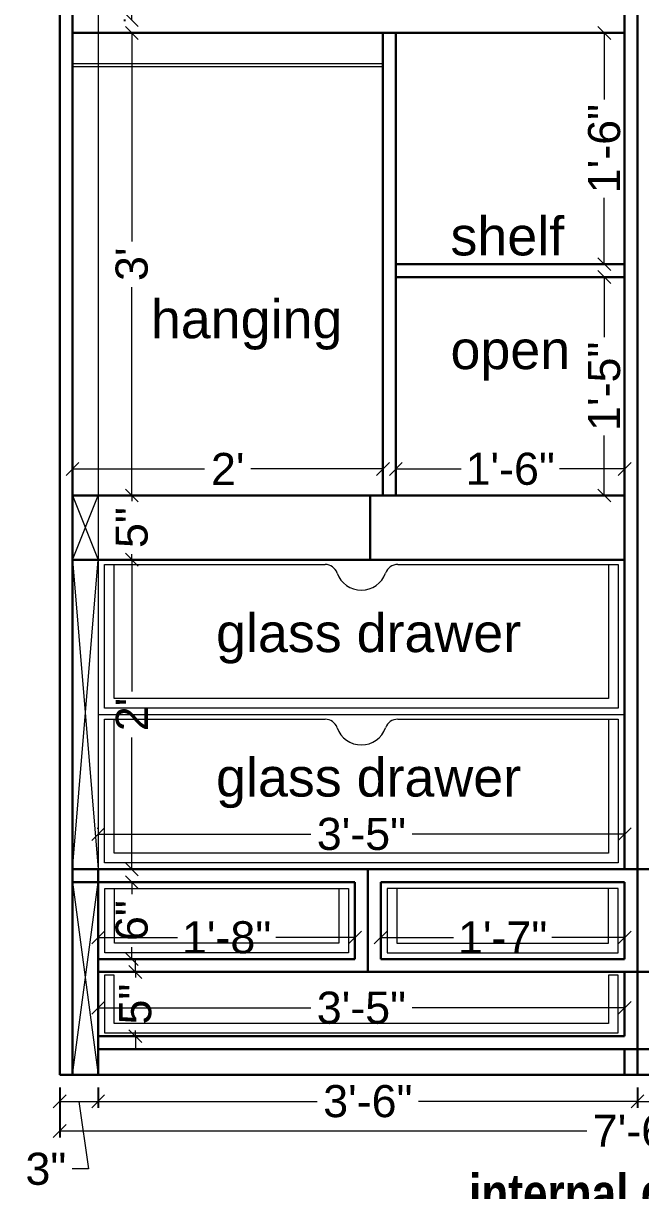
# Model space of a CAD drawing. Header units: millimetres. Extents: x 56222 to 3066687, y -650199 to -121287.
# Drawn here: x 132241.2 to 132289.3, y -184222.2 to -184131.3 of the extents above; entities that cross this region are included whole.
import ezdxf

# ---------------------------------------------------------------- set-up
doc = ezdxf.new("R2010")
doc.units = ezdxf.units.MM
doc.header["$MEASUREMENT"] = 0
doc.header["$PDMODE"] = 35
doc.layers.get('Defpoints').update_dxf_attribs({"color": 220})
for name, color, linetype, lineweight in [('dim05', 1, 'Continuous', 13), ('FURNITURE', 32, 'Continuous', 9), ('Labelling', 1, 'Continuous', 25), ('wall', 7, 'Continuous', 30)]:
    doc.layers.add(name, color=color, linetype=linetype, lineweight=lineweight)
doc.styles.add('Arial', font='arial.ttf')
doc.styles.get("Standard").update_dxf_attribs({"font": 'arial.ttf', "height": 6})
doc.styles.add('style4', font='ARIALN.TTF')
doc.dimstyles.new('ISO-25', dxfattribs={"dimtxt": 2.5, "dimasz": 1, "dimexe": 0.5, "dimexo": 1, "dimtad": 0, "dimdec": 1, "dimlunit": 4, "dimtxsty": 'Standard', "dimblk": 'OBLIQUE', "dimcen": 2.5, "dimclrd": 1, "dimclre": 1, "dimclrt": 5, "dimadec": 0, "dimazin": 0, "dimtfac": 1, "dimtdec": 1, "dimtmove": 0, "dimatfit": 3, "dimfxl": 1, "dimlwd": -1, "dimarcsym": 0})

# ---------------------------------------------------------------- blocks, each defined once
blk = doc.blocks.new('_Oblique')
at = {"layer": 'wall', "color": 0, "lineweight": -2}
blk.add_line((-0.5, -0.5), (0.5, 0.5), dxfattribs=at)
blk = doc.blocks.new('*D404')
at = {"layer": 'Defpoints', "color": 0, "lineweight": 30, "transparency": 16777216}
for p in [(132250.061, -184120.431), (132249.686, -184131.056), (132250.061, -184131.056)]:
    blk.add_point(p, dxfattribs=at)
at = {"layer": 'dim05', "color": 1, "linetype": 'Continuous', "lineweight": -2, "transparency": 16777216}
for p, q in [((132249.061, -184120.431), (132249.186, -184120.431)), ((132249.061, -184131.056), (132249.186, -184131.056))]:
    blk.add_line(p, q, dxfattribs=at)
at = {"layer": 'dim05', "color": 1, "linetype": 'Continuous', "transparency": 16777216}
for p, q in [((132249.686, -184120.431), (132249.686, -184121.917)), ((132249.686, -184131.056), (132249.686, -184129.571))]:
    blk.add_line(p, q, dxfattribs=at)
at = {"layer": 'dim05', "color": 1, "transparency": 16777216}
for p, rotation in [((132249.686, -184120.431), 90), ((132249.686, -184131.056), 270)]:
    blk.add_blockref('_Oblique', p, dxfattribs=dict(at, rotation=rotation))
at = {"layer": 'dim05', "color": 5, "lineweight": 25, "transparency": 16777216, "insert": (132249.686, -184125.744), "char_height": 2.5, "attachment_point": 5, "rotation": 90, "style": 'Arial'}
blk.add_mtext('10{\\H1x;\\S1/2;}"', dxfattribs=at)
blk = doc.blocks.new('*D405')
at = {"layer": 'Defpoints', "color": 0, "lineweight": 30, "transparency": 16777216}
for p in [(132249.686, -184132.056), (132249.606, -184168.075), (132249.686, -184168.075)]:
    blk.add_point(p, dxfattribs=at)
at = {"layer": 'dim05', "color": 1, "linetype": 'Continuous', "transparency": 16777216}
for p, q in [((132249.686, -184132.056), (132249.686, -184148.291)), ((132249.686, -184168.075), (132249.686, -184151.84))]:
    blk.add_line(p, q, dxfattribs=at)
at = {"layer": 'dim05', "color": 1, "linetype": 'Continuous', "lineweight": -2, "transparency": 16777216}
for p, q in [((132250.686, -184132.056), (132250.186, -184132.056)), ((132250.606, -184168.075), (132250.186, -184168.075))]:
    blk.add_line(p, q, dxfattribs=at)
at = {"layer": 'dim05', "color": 1, "transparency": 16777216}
for p, rotation in [((132249.686, -184132.056), 90), ((132249.686, -184168.075), 270)]:
    blk.add_blockref('_Oblique', p, dxfattribs=dict(at, rotation=rotation))
at = {"layer": 'dim05', "color": 5, "lineweight": 25, "transparency": 16777216, "insert": (132249.686, -184150.066), "char_height": 2.5, "attachment_point": 5, "rotation": 90, "style": 'Arial'}
blk.add_mtext("3'", dxfattribs=at)
blk = doc.blocks.new('*D406')
at = {"layer": 'Defpoints', "color": 0, "lineweight": 30, "transparency": 16777216}
for p in [(132254.091, -184168.075), (132249.686, -184173.075), (132254.091, -184173.075)]:
    blk.add_point(p, dxfattribs=at)
at = {"layer": 'dim05', "color": 1, "linetype": 'Continuous', "transparency": 16777216}
for p, q in [((132249.686, -184168.075), (132249.686, -184167.075)), ((132249.686, -184168.075), (132249.686, -184168.513)), ((132249.686, -184173.075), (132249.686, -184172.637)), ((132249.686, -184173.075), (132249.686, -184174.075))]:
    blk.add_line(p, q, dxfattribs=at)
at = {"layer": 'dim05', "color": 1, "linetype": 'Continuous', "lineweight": -2, "transparency": 16777216}
for p, q in [((132253.091, -184168.075), (132249.186, -184168.075)), ((132253.091, -184173.075), (132249.186, -184173.075))]:
    blk.add_line(p, q, dxfattribs=at)
at = {"layer": 'dim05', "color": 1, "transparency": 16777216}
for p, rotation in [((132249.686, -184168.075), 270), ((132249.686, -184173.075), 90)]:
    blk.add_blockref('_Oblique', p, dxfattribs=dict(at, rotation=rotation))
at = {"layer": 'dim05', "color": 5, "lineweight": 25, "transparency": 16777216, "insert": (132249.686, -184170.575), "char_height": 2.5, "attachment_point": 5, "rotation": 90, "style": 'Arial'}
blk.add_mtext('5"', dxfattribs=at)
blk = doc.blocks.new('*D407')
at = {"layer": 'Defpoints', "color": 0, "lineweight": 30, "transparency": 16777216}
for p in [(132253.321, -184173.075), (132249.686, -184197.181), (132253.321, -184197.181)]:
    blk.add_point(p, dxfattribs=at)
at = {"layer": 'dim05', "color": 1, "linetype": 'Continuous', "lineweight": -2, "transparency": 16777216}
for p, q in [((132252.321, -184173.075), (132249.186, -184173.075)), ((132252.321, -184197.181), (132249.186, -184197.181))]:
    blk.add_line(p, q, dxfattribs=at)
at = {"layer": 'dim05', "color": 1, "linetype": 'Continuous', "transparency": 16777216}
for p, q in [((132249.686, -184173.075), (132249.686, -184183.332)), ((132249.686, -184197.181), (132249.686, -184186.925))]:
    blk.add_line(p, q, dxfattribs=at)
at = {"layer": 'dim05', "color": 1, "transparency": 16777216}
for p, rotation in [((132249.686, -184173.075), 90), ((132249.686, -184197.181), 270)]:
    blk.add_blockref('_Oblique', p, dxfattribs=dict(at, rotation=rotation))
at = {"layer": 'dim05', "color": 5, "lineweight": 25, "transparency": 16777216, "insert": (132249.686, -184185.128), "char_height": 2.5, "attachment_point": 5, "rotation": 90, "style": 'Arial'}
blk.add_mtext("2'", dxfattribs=at)
blk = doc.blocks.new('*D408')
at = {"layer": 'Defpoints', "color": 0, "lineweight": 30, "transparency": 16777216}
for p in [(132269.246, -184164.55), (132245.068, -184165.71), (132269.246, -184166.01)]:
    blk.add_point(p, dxfattribs=at)
at = {"layer": 'dim05', "color": 1, "linetype": 'Continuous', "transparency": 16777216}
for p, q in [((132245.068, -184166.01), (132255.36, -184166.01)), ((132269.246, -184166.01), (132258.953, -184166.01))]:
    blk.add_line(p, q, dxfattribs=at)
at = {"layer": 'dim05', "color": 1, "linetype": 'Continuous', "lineweight": -2, "transparency": 16777216}
for p, q in [((132269.246, -184165.55), (132269.246, -184166.51)), ((132245.068, -184166.71), (132245.068, -184166.51))]:
    blk.add_line(p, q, dxfattribs=at)
at = {"layer": 'dim05', "color": 1, "transparency": 16777216, "rotation": 180}
blk.add_blockref('_Oblique', (132245.068, -184166.01), dxfattribs=at)
at = {"layer": 'dim05', "color": 1, "transparency": 16777216}
blk.add_blockref('_Oblique', (132269.246, -184166.01), dxfattribs=at)
at = {"layer": 'dim05', "color": 5, "lineweight": 25, "transparency": 16777216, "insert": (132257.157, -184166.01), "char_height": 2.5, "attachment_point": 5, "style": 'Arial'}
blk.add_mtext("2'", dxfattribs=at)
blk = doc.blocks.new('*D409')
at = {"layer": 'Defpoints', "color": 0, "lineweight": 30, "transparency": 16777216}
for p in [(132270.246, -184165.92), (132288.068, -184165.92), (132288.068, -184166.01)]:
    blk.add_point(p, dxfattribs=at)
at = {"layer": 'dim05', "color": 1, "linetype": 'Continuous', "transparency": 16777216}
for p, q in [((132270.246, -184166.01), (132275.326, -184166.01)), ((132288.068, -184166.01), (132282.987, -184166.01))]:
    blk.add_line(p, q, dxfattribs=at)
at = {"layer": 'dim05', "color": 1, "linetype": 'Continuous', "lineweight": -2, "transparency": 16777216}
for p, q in [((132270.246, -184166.92), (132270.246, -184166.51)), ((132288.068, -184166.92), (132288.068, -184166.51))]:
    blk.add_line(p, q, dxfattribs=at)
at = {"layer": 'dim05', "color": 1, "transparency": 16777216, "rotation": 180}
blk.add_blockref('_Oblique', (132270.246, -184166.01), dxfattribs=at)
at = {"layer": 'dim05', "color": 1, "transparency": 16777216}
blk.add_blockref('_Oblique', (132288.068, -184166.01), dxfattribs=at)
at = {"layer": 'dim05', "color": 5, "lineweight": 25, "transparency": 16777216, "insert": (132279.157, -184166.01), "char_height": 2.5, "attachment_point": 5, "style": 'Arial'}
blk.add_mtext('1\'-6"', dxfattribs=at)
blk = doc.blocks.new('*D412')
at = {"layer": 'Defpoints', "color": 0, "lineweight": 30, "transparency": 16777216}
for p in [(132285.884, -184151.066), (132286.485, -184151.066), (132285.884, -184168.075)]:
    blk.add_point(p, dxfattribs=at)
at = {"layer": 'dim05', "color": 1, "linetype": 'Continuous', "transparency": 16777216}
for p, q in [((132286.485, -184151.066), (132286.485, -184155.74)), ((132286.485, -184168.075), (132286.485, -184163.4))]:
    blk.add_line(p, q, dxfattribs=at)
at = {"layer": 'dim05', "color": 1, "linetype": 'Continuous', "lineweight": -2, "transparency": 16777216}
for p, q in [((132286.884, -184151.066), (132286.985, -184151.066)), ((132286.884, -184168.075), (132286.985, -184168.075))]:
    blk.add_line(p, q, dxfattribs=at)
at = {"layer": 'dim05', "color": 1, "transparency": 16777216}
for p, rotation in [((132286.485, -184151.066), 90), ((132286.485, -184168.075), 270)]:
    blk.add_blockref('_Oblique', p, dxfattribs=dict(at, rotation=rotation))
at = {"layer": 'dim05', "color": 5, "lineweight": 25, "transparency": 16777216, "insert": (132286.485, -184159.57), "char_height": 2.5, "attachment_point": 5, "rotation": 90, "style": 'Arial'}
blk.add_mtext('1\'-5"', dxfattribs=at)
blk = doc.blocks.new('*D413')
at = {"layer": 'Defpoints', "color": 0, "lineweight": 30, "transparency": 16777216}
for p in [(132285.066, -184132.056), (132286.485, -184132.056), (132285.066, -184150.066)]:
    blk.add_point(p, dxfattribs=at)
at = {"layer": 'dim05', "color": 1, "linetype": 'Continuous', "lineweight": -2, "transparency": 16777216}
for p, q in [((132286.066, -184132.056), (132286.985, -184132.056)), ((132286.066, -184150.066), (132286.985, -184150.066))]:
    blk.add_line(p, q, dxfattribs=at)
at = {"layer": 'dim05', "color": 1, "linetype": 'Continuous', "transparency": 16777216}
for p, q in [((132286.485, -184132.056), (132286.485, -184137.231)), ((132286.485, -184150.066), (132286.485, -184144.891))]:
    blk.add_line(p, q, dxfattribs=at)
at = {"layer": 'dim05', "color": 1, "transparency": 16777216}
for p, rotation in [((132286.485, -184132.056), 90), ((132286.485, -184150.066), 270)]:
    blk.add_blockref('_Oblique', p, dxfattribs=dict(at, rotation=rotation))
at = {"layer": 'dim05', "color": 5, "lineweight": 25, "transparency": 16777216, "insert": (132286.485, -184141.061), "char_height": 2.5, "attachment_point": 5, "rotation": 90, "style": 'Arial'}
blk.add_mtext('1\'-6"', dxfattribs=at)
blk = doc.blocks.new('*D416')
at = {"layer": 'Defpoints', "color": 0, "lineweight": 30, "transparency": 16777216}
for p in [(132247.068, -184195.032), (132288.068, -184194.446), (132288.068, -184194.894)]:
    blk.add_point(p, dxfattribs=at)
at = {"layer": 'dim05', "color": 1, "linetype": 'Continuous', "lineweight": -2, "transparency": 16777216}
for p, q in [((132247.068, -184194.032), (132247.068, -184193.946)), ((132288.068, -184193.894), (132288.068, -184193.946))]:
    blk.add_line(p, q, dxfattribs=at)
at = {"layer": 'dim05', "color": 1, "linetype": 'Continuous', "transparency": 16777216}
for p, q in [((132247.068, -184194.446), (132263.621, -184194.446)), ((132288.068, -184194.446), (132271.515, -184194.446))]:
    blk.add_line(p, q, dxfattribs=at)
at = {"layer": 'dim05', "color": 1, "transparency": 16777216, "rotation": 180}
blk.add_blockref('_Oblique', (132247.068, -184194.446), dxfattribs=at)
at = {"layer": 'dim05', "color": 1, "transparency": 16777216}
blk.add_blockref('_Oblique', (132288.068, -184194.446), dxfattribs=at)
at = {"layer": 'dim05', "color": 5, "lineweight": 25, "transparency": 16777216, "insert": (132267.568, -184194.446), "char_height": 2.5, "attachment_point": 5, "style": 'Arial'}
blk.add_mtext('3\'-5"', dxfattribs=at)
blk = doc.blocks.new('*D421')
at = {"layer": 'Defpoints', "color": 0, "lineweight": 30, "transparency": 16777216}
for p in [(132288.068, -184207.978), (132247.068, -184210.181), (132288.068, -184210.181)]:
    blk.add_point(p, dxfattribs=at)
at = {"layer": 'dim05', "color": 1, "linetype": 'Continuous', "lineweight": -2, "transparency": 16777216}
for p, q in [((132247.068, -184209.181), (132247.068, -184207.478)), ((132288.068, -184209.181), (132288.068, -184207.478))]:
    blk.add_line(p, q, dxfattribs=at)
at = {"layer": 'dim05', "color": 1, "linetype": 'Continuous', "transparency": 16777216}
for p, q in [((132247.068, -184207.978), (132263.621, -184207.978)), ((132288.068, -184207.978), (132271.515, -184207.978))]:
    blk.add_line(p, q, dxfattribs=at)
at = {"layer": 'dim05', "color": 1, "transparency": 16777216, "rotation": 180}
blk.add_blockref('_Oblique', (132247.068, -184207.978), dxfattribs=at)
at = {"layer": 'dim05', "color": 1, "transparency": 16777216}
blk.add_blockref('_Oblique', (132288.068, -184207.978), dxfattribs=at)
at = {"layer": 'dim05', "color": 5, "lineweight": 25, "transparency": 16777216, "insert": (132267.568, -184207.978), "char_height": 2.5, "attachment_point": 5, "style": 'Arial'}
blk.add_mtext('3\'-5"', dxfattribs=at)
blk = doc.blocks.new('*D422')
at = {"layer": 'Defpoints', "color": 0, "lineweight": 30, "transparency": 16777216}
for p in [(132249.252, -184198.181), (132249.252, -184204.181), (132249.686, -184204.181)]:
    blk.add_point(p, dxfattribs=at)
at = {"layer": 'dim05', "color": 1, "linetype": 'Continuous', "transparency": 16777216}
for p, q in [((132249.686, -184198.181), (132249.686, -184199.113)), ((132249.686, -184204.181), (132249.686, -184203.25))]:
    blk.add_line(p, q, dxfattribs=at)
at = {"layer": 'dim05', "color": 1, "linetype": 'Continuous', "lineweight": -2, "transparency": 16777216}
for p, q in [((132250.252, -184198.181), (132250.186, -184198.181)), ((132250.252, -184204.181), (132250.186, -184204.181))]:
    blk.add_line(p, q, dxfattribs=at)
at = {"layer": 'dim05', "color": 1, "transparency": 16777216}
for p, rotation in [((132249.686, -184198.181), 90), ((132249.686, -184204.181), 270)]:
    blk.add_blockref('_Oblique', p, dxfattribs=dict(at, rotation=rotation))
at = {"layer": 'dim05', "color": 5, "lineweight": 25, "transparency": 16777216, "insert": (132249.686, -184201.181), "char_height": 2.5, "attachment_point": 5, "rotation": 90, "style": 'Arial'}
blk.add_mtext('6"', dxfattribs=at)
blk = doc.blocks.new('*D423')
at = {"layer": 'Defpoints', "color": 0, "lineweight": 30, "transparency": 16777216}
for p in [(132247.068, -184202.304), (132267.068, -184202.304), (132267.068, -184202.497)]:
    blk.add_point(p, dxfattribs=at)
at = {"layer": 'dim05', "color": 1, "linetype": 'Continuous', "transparency": 16777216}
for p, q in [((132247.068, -184202.497), (132253.237, -184202.497)), ((132267.068, -184202.497), (132260.898, -184202.497))]:
    blk.add_line(p, q, dxfattribs=at)
at = {"layer": 'dim05', "color": 1, "linetype": 'Continuous', "lineweight": -2, "transparency": 16777216}
for p, q in [((132247.068, -184203.304), (132247.068, -184202.997)), ((132267.068, -184203.304), (132267.068, -184202.997))]:
    blk.add_line(p, q, dxfattribs=at)
at = {"layer": 'dim05', "color": 1, "transparency": 16777216, "rotation": 180}
blk.add_blockref('_Oblique', (132247.068, -184202.497), dxfattribs=at)
at = {"layer": 'dim05', "color": 1, "transparency": 16777216}
blk.add_blockref('_Oblique', (132267.068, -184202.497), dxfattribs=at)
at = {"layer": 'dim05', "color": 5, "lineweight": 25, "transparency": 16777216, "insert": (132257.068, -184202.497), "char_height": 2.5, "attachment_point": 5, "style": 'Arial'}
blk.add_mtext('1\'-8"', dxfattribs=at)
blk = doc.blocks.new('*D424')
at = {"layer": 'Defpoints', "color": 0, "lineweight": 30, "transparency": 16777216}
for p in [(132269.068, -184202.01), (132288.068, -184202.01), (132288.068, -184202.497)]:
    blk.add_point(p, dxfattribs=at)
at = {"layer": 'dim05', "color": 1, "linetype": 'Continuous', "transparency": 16777216}
for p, q in [((132269.068, -184202.497), (132274.737, -184202.497)), ((132288.068, -184202.497), (132282.398, -184202.497))]:
    blk.add_line(p, q, dxfattribs=at)
at = {"layer": 'dim05', "color": 1, "linetype": 'Continuous', "lineweight": -2, "transparency": 16777216}
for p, q in [((132269.068, -184203.01), (132269.068, -184202.997)), ((132288.068, -184203.01), (132288.068, -184202.997))]:
    blk.add_line(p, q, dxfattribs=at)
at = {"layer": 'dim05', "color": 1, "transparency": 16777216, "rotation": 180}
blk.add_blockref('_Oblique', (132269.068, -184202.497), dxfattribs=at)
at = {"layer": 'dim05', "color": 1, "transparency": 16777216}
blk.add_blockref('_Oblique', (132288.068, -184202.497), dxfattribs=at)
at = {"layer": 'dim05', "color": 5, "lineweight": 25, "transparency": 16777216, "insert": (132278.568, -184202.497), "char_height": 2.5, "attachment_point": 5, "style": 'Arial'}
blk.add_mtext('1\'-7"', dxfattribs=at)
blk = doc.blocks.new('*D425')
at = {"layer": 'Defpoints', "color": 0, "lineweight": 30, "transparency": 16777216}
for p in [(132249.78, -184205.181), (132249.78, -184210.181), (132249.963, -184210.181)]:
    blk.add_point(p, dxfattribs=at)
at = {"layer": 'dim05', "color": 1, "linetype": 'Continuous', "transparency": 16777216}
for p, q in [((132249.963, -184205.181), (132249.963, -184204.181)), ((132249.963, -184205.181), (132249.963, -184205.62)), ((132249.963, -184210.181), (132249.963, -184209.743)), ((132249.963, -184210.181), (132249.963, -184211.181))]:
    blk.add_line(p, q, dxfattribs=at)
at = {"layer": 'dim05', "color": 1, "linetype": 'Continuous', "lineweight": -2, "transparency": 16777216}
for p, q in [((132250.78, -184205.181), (132250.463, -184205.181)), ((132250.78, -184210.181), (132250.463, -184210.181))]:
    blk.add_line(p, q, dxfattribs=at)
at = {"layer": 'dim05', "color": 1, "transparency": 16777216}
for p, rotation in [((132249.963, -184205.181), 270), ((132249.963, -184210.181), 90)]:
    blk.add_blockref('_Oblique', p, dxfattribs=dict(at, rotation=rotation))
at = {"layer": 'dim05', "color": 5, "lineweight": 25, "transparency": 16777216, "insert": (132249.963, -184207.681), "char_height": 2.5, "attachment_point": 5, "rotation": 90, "style": 'Arial'}
blk.add_mtext('5"', dxfattribs=at)
blk = doc.blocks.new('*D481')
at = {"layer": 'Defpoints', "color": 0, "lineweight": 30, "transparency": 16777216}
for p in [(132244.068, -184213.181), (132247.068, -184213.181), (132247.068, -184215.254)]:
    blk.add_point(p, dxfattribs=at)
at = {"layer": 'dim05', "color": 1, "linetype": 'Continuous', "lineweight": -2, "transparency": 16777216}
for p, q in [((132244.068, -184214.181), (132244.068, -184215.754)), ((132247.068, -184214.181), (132247.068, -184215.754))]:
    blk.add_line(p, q, dxfattribs=at)
at = {"layer": 'dim05', "color": 1, "linetype": 'Continuous', "transparency": 16777216}
for p, q in [((132244.068, -184215.254), (132247.068, -184215.254)), ((132245.568, -184215.254), (132246.303, -184220.523)), ((132246.303, -184220.523), (132245.053, -184220.523))]:
    blk.add_line(p, q, dxfattribs=at)
at = {"layer": 'dim05', "color": 1, "transparency": 16777216, "rotation": 180}
blk.add_blockref('_Oblique', (132244.068, -184215.254), dxfattribs=at)
at = {"layer": 'dim05', "color": 1, "transparency": 16777216}
blk.add_blockref('_Oblique', (132247.068, -184215.254), dxfattribs=at)
at = {"layer": 'dim05', "color": 5, "lineweight": 25, "transparency": 16777216, "insert": (132242.992, -184220.523), "char_height": 2.5, "attachment_point": 5, "style": 'Arial'}
blk.add_mtext('3"', dxfattribs=at)
blk = doc.blocks.new('*D482')
at = {"layer": 'Defpoints', "color": 0, "lineweight": 30, "transparency": 16777216}
for p in [(132247.068, -184213.181), (132289.068, -184213.181), (132289.068, -184215.254)]:
    blk.add_point(p, dxfattribs=at)
at = {"layer": 'dim05', "color": 1, "linetype": 'Continuous', "lineweight": -2, "transparency": 16777216}
for p, q in [((132247.068, -184214.181), (132247.068, -184215.754)), ((132289.068, -184214.181), (132289.068, -184215.754))]:
    blk.add_line(p, q, dxfattribs=at)
at = {"layer": 'dim05', "color": 1, "linetype": 'Continuous', "transparency": 16777216}
for p, q in [((132247.068, -184215.254), (132264.121, -184215.254)), ((132289.068, -184215.254), (132272.015, -184215.254))]:
    blk.add_line(p, q, dxfattribs=at)
at = {"layer": 'dim05', "color": 1, "transparency": 16777216, "rotation": 180}
blk.add_blockref('_Oblique', (132247.068, -184215.254), dxfattribs=at)
at = {"layer": 'dim05', "color": 1, "transparency": 16777216}
blk.add_blockref('_Oblique', (132289.068, -184215.254), dxfattribs=at)
at = {"layer": 'dim05', "color": 5, "lineweight": 25, "transparency": 16777216, "insert": (132268.068, -184215.254), "char_height": 2.5, "attachment_point": 5, "style": 'Arial'}
blk.add_mtext('3\'-6"', dxfattribs=at)
blk = doc.blocks.new('*D483')
at = {"layer": 'Defpoints', "color": 0, "lineweight": 30, "transparency": 16777216}
for p in [(132289.068, -184213.181), (132331.068, -184213.181), (132331.068, -184215.254)]:
    blk.add_point(p, dxfattribs=at)
at = {"layer": 'dim05', "color": 1, "linetype": 'Continuous', "lineweight": -2, "transparency": 16777216}
for p, q in [((132289.068, -184214.181), (132289.068, -184215.754)), ((132331.068, -184214.181), (132331.068, -184215.754))]:
    blk.add_line(p, q, dxfattribs=at)
at = {"layer": 'dim05', "color": 1, "linetype": 'Continuous', "transparency": 16777216}
for p, q in [((132289.068, -184215.254), (132306.121, -184215.254)), ((132331.068, -184215.254), (132314.015, -184215.254))]:
    blk.add_line(p, q, dxfattribs=at)
at = {"layer": 'dim05', "color": 1, "transparency": 16777216, "rotation": 180}
blk.add_blockref('_Oblique', (132289.068, -184215.254), dxfattribs=at)
at = {"layer": 'dim05', "color": 1, "transparency": 16777216}
blk.add_blockref('_Oblique', (132331.068, -184215.254), dxfattribs=at)
at = {"layer": 'dim05', "color": 5, "lineweight": 25, "transparency": 16777216, "insert": (132310.068, -184215.254), "char_height": 2.5, "attachment_point": 5, "style": 'Arial'}
blk.add_mtext('3\'-6"', dxfattribs=at)
blk = doc.blocks.new('*D485')
at = {"layer": 'Defpoints', "color": 0, "lineweight": 30, "transparency": 16777216}
for p in [(132244.068, -184213.181), (132334.068, -184213.181), (132244.068, -184217.561)]:
    blk.add_point(p, dxfattribs=at)
at = {"layer": 'dim05', "color": 1, "linetype": 'Continuous', "lineweight": -2, "transparency": 16777216}
for p, q in [((132244.068, -184214.181), (132244.068, -184218.061)), ((132334.068, -184214.181), (132334.068, -184218.061))]:
    blk.add_line(p, q, dxfattribs=at)
at = {"layer": 'dim05', "color": 1, "linetype": 'Continuous', "transparency": 16777216}
for p, q in [((132244.068, -184217.561), (132285.13, -184217.561)), ((132334.068, -184217.561), (132293.005, -184217.561))]:
    blk.add_line(p, q, dxfattribs=at)
at = {"layer": 'dim05', "color": 1, "transparency": 16777216, "rotation": 180}
blk.add_blockref('_Oblique', (132244.068, -184217.561), dxfattribs=at)
at = {"layer": 'dim05', "color": 1, "transparency": 16777216}
blk.add_blockref('_Oblique', (132334.068, -184217.561), dxfattribs=at)
at = {"layer": 'dim05', "color": 5, "lineweight": 25, "transparency": 16777216, "insert": (132289.068, -184217.561), "char_height": 2.5, "attachment_point": 5, "style": 'Arial'}
blk.add_mtext('7\'-6"', dxfattribs=at)

msp = doc.modelspace()

# ---------------------------------------------------------------- linework, layer by layer
at = {"layer": 'FURNITURE', "lineweight": 30}
for p, q in [((132244.068, -184095.181, 0.015), (132244.068, -184213.181, 0.015)), ((132289.068, -184205.181, 0.015), (132289.068, -184095.181, 0.015)), ((132245.068, -184096.181, 0.015), (132245.068, -184213.181, 0.015)), ((132288.068, -184197.181, 0.015), (132288.068, -184096.181, 0.015)), ((132245.068, -184132.056, 0.015), (132288.068, -184132.056, 0.015)), ((132269.246, -184168.075, 0.015), (132269.246, -184132.056, 0.015)), ((132270.246, -184168.075, 0.015), (132270.246, -184132.056, 0.015)), ((132270.246, -184150.066, 0.015), (132288.068, -184150.066, 0.015)), ((132270.246, -184151.066, 0.015), (132288.068, -184151.066, 0.015)), ((132245.068, -184168.075, 0.015), (132288.068, -184168.075, 0.015)), ((132268.246, -184173.075, 0.015), (132268.246, -184168.075, 0.015)), ((132245.068, -184173.075, 0.015), (132288.068, -184173.075, 0.015)), ((132245.068, -184197.181, 0.015), (132289.068, -184197.181, 0.015)), ((132247.068, -184197.181, 0.015), (132247.068, -184213.181, 0.015)), ((132268.068, -184197.181, 0.015), (132268.068, -184205.181, 0.015)), ((132289.068, -184197.181, 0.015), (132333.068, -184197.181, 0.015)), ((132245.068, -184198.181, 0.015), (132267.068, -184198.181, 0.015)), ((132267.068, -184198.181, 0.015), (132267.068, -184204.181, 0.015)), ((132269.068, -184198.181, 0.015), (132269.068, -184204.181, 0.015)), ((132269.068, -184198.181, 0.015), (132288.068, -184198.181, 0.015)), ((132288.068, -184204.181, 0.015), (132288.068, -184198.181, 0.015)), ((132247.068, -184204.181, 0.015), (132267.068, -184204.181, 0.015)), ((132269.068, -184204.181, 0.015), (132288.068, -184204.181, 0.015)), ((132247.068, -184205.181, 0.015), (132331.068, -184205.181, 0.015)), ((132288.068, -184210.181, 0.015), (132288.068, -184205.181, 0.015)), ((132289.068, -184205.181, 0.015), (132289.068, -184213.181, 0.015)), ((132247.068, -184210.181, 0.015), (132288.068, -184210.181, 0.015)), ((132247.068, -184211.181, 0.015), (132331.068, -184211.181, 0.015)), ((132288.068, -184213.181, 0.015), (132288.068, -184211.181, 0.015)), ((132244.068, -184213.181, 0.015), (132334.068, -184213.181, 0.015))]:
    msp.add_line(p, q, dxfattribs=at)
at = {"layer": 'FURNITURE', "lineweight": 9}
for p, q in [((132247.068, -184096.181, 0.015), (132247.068, -184197.181, 0.015)), ((132245.068, -184168.075, 0.015), (132247.068, -184173.075, 0.015)), ((132245.068, -184173.075, 0.015), (132247.068, -184168.075, 0.015)), ((132245.068, -184173.075, 0.015), (132247.068, -184197.181, 0.015)), ((132245.068, -184197.181, 0.015), (132247.068, -184173.075, 0.015)), ((132247.568, -184184.628, 0.015), (132247.568, -184173.445, 0.015)), ((132247.568, -184173.445, 0.015), (132264.739, -184173.445, 0.015)), ((132270.396, -184173.445, 0.015), (132287.568, -184173.445, 0.015)), ((132287.568, -184173.445, 0.015), (132287.568, -184184.628, 0.015)), ((132247.068, -184185.128, 0.015), (132288.068, -184185.128, 0.015)), ((132287.568, -184184.628, 0.015), (132247.568, -184184.628, 0.015)), ((132247.568, -184196.681, 0.015), (132247.568, -184185.498, 0.015)), ((132247.568, -184185.498, 0.015), (132264.739, -184185.498, 0.015)), ((132270.396, -184185.498, 0.015), (132287.568, -184185.498, 0.015)), ((132287.568, -184185.498, 0.015), (132287.568, -184196.681, 0.015)), ((132287.568, -184196.681, 0.015), (132247.568, -184196.681, 0.015)), ((132245.068, -184198.181, 0.015), (132247.068, -184213.181, 0.015)), ((132245.068, -184213.181, 0.015), (132247.068, -184198.181, 0.015))]:
    msp.add_line(p, q, dxfattribs=at)
at = {"layer": 'FURNITURE', "lineweight": 9, "elevation": 0.015}
msp.add_lwpolyline([(132245.068, -184134.444), (132269.246, -184134.444), (132269.246, -184134.705), (132245.068, -184134.705)], close=True, dxfattribs=at)
for points in [[(132286.818, -184173.445), (132286.818, -184183.878), (132248.318, -184183.878), (132248.318, -184173.445)], [(132286.818, -184185.498), (132286.818, -184195.931), (132248.318, -184195.931), (132248.318, -184185.498)]]:
    msp.add_lwpolyline(points, dxfattribs=at)
at = {"layer": 'FURNITURE', "lineweight": 5, "elevation": 0.015}
for points in [[(132247.594, -184198.681), (132266.568, -184198.681), (132266.568, -184203.681), (132247.594, -184203.681)], [(132287.568, -184198.681), (132269.568, -184198.681), (132269.568, -184203.681), (132287.568, -184203.681)], [(132247.568, -184205.431), (132247.568, -184209.931), (132287.568, -184209.931), (132287.568, -184205.431), (132286.818, -184205.431), (132286.818, -184209.181), (132248.318, -184209.181), (132248.318, -184205.431)]]:
    msp.add_lwpolyline(points, close=True, dxfattribs=at)
for points in [[(132265.818, -184198.681), (132265.818, -184202.931), (132248.344, -184202.931), (132248.344, -184198.681)], [(132270.318, -184198.681), (132270.318, -184202.931), (132286.818, -184202.931), (132286.818, -184198.681)]]:
    msp.add_lwpolyline(points, dxfattribs=at)
at = {"layer": 'FURNITURE', "lineweight": 9}
for centre, radius, start, end in [((132264.739, -184174.445, 0.015), 1, 19.47122, 90), ((132267.568, -184173.445, 0.015), 2, 199.47122, 340.52878), ((132270.396, -184174.445, 0.015), 1, 90, 160.52878), ((132264.739, -184186.498, 0.015), 1, 19.47122, 90), ((132270.396, -184186.498, 0.015), 1, 90, 160.52878), ((132267.568, -184185.498, 0.015), 2, 199.47122, 340.52878)]:
    msp.add_arc(centre, radius, start, end, dxfattribs=at)

# ---------------------------------------------------------------- texts
at = {"layer": 'Labelling', "ltscale": 10, "char_height": 3, "width": 47.9166, "attachment_point": 7}
for s, insert in [('\\A1;{\\fArial Greek|b0|i0|c0|p34;shelf}', (132274.507, -184149.42)), ('\\A1;{\\fArial Greek|b0|i0|c0|p34;hanging}', (132251.171, -184156.736)), ('\\A1;{\\fArial Greek|b0|i0|c0|p34;open}', (132274.507, -184159.14)), ('\\A1;{\\fArial Greek|b0|i0|c0|p34;glass drawer}', (132256.25, -184181.174)), ('\\A1;{\\fArial Greek|b0|i0|c0|p34;glass drawer}', (132256.25, -184192.424))]:
    msp.add_mtext(s, dxfattribs=dict(at, insert=insert))
at = {"layer": 'Labelling', "color": 251, "true_color": 0x636466, "insert": (132288.079, -184222.428, 0.015), "char_height": 3, "attachment_point": 5, "style": 'style4'}
msp.add_mtext_dynamic_manual_height_columns('{\\fArial Narrow|b1|i0|c0|p34;\\Linternal details}', width=79.10806, gutter_width=1, heights=[0], dxfattribs=at)

# ---------------------------------------------------------------- dimensions: what is measured, and where the dimension line sits
at = {"layer": 'dim05', "color": 27, "lineweight": 25, "true_color": 0x7d5120}
for base, p1, p2, picture, middle in [((132249.686, -184131.056, 0.015), (132250.061, -184120.431, 0.015), (132250.061, -184131.056, 0.015), '*D404', (132249.686, -184125.744, 0.015)), ((132249.686, -184168.075, 0.015), (132249.686, -184132.056, 0.015), (132249.606, -184168.075, 0.015), '*D405', (132249.686, -184150.066, 0.015)), ((132286.485, -184132.056, 0.015), (132285.066, -184150.066, 0.015), (132285.066, -184132.056, 0.015), '*D413', (132286.485, -184141.061, 0.015)), ((132286.485, -184151.066, 0.015), (132285.884, -184168.075, 0.015), (132285.884, -184151.066, 0.015), '*D412', (132286.485, -184159.57, 0.015)), ((132249.686, -184173.075, 0.015), (132254.091, -184168.075, 0.015), (132254.091, -184173.075, 0.015), '*D406', (132249.686, -184170.575, 0.015)), ((132249.686, -184197.181, 0.015), (132253.321, -184173.075, 0.015), (132253.321, -184197.181, 0.015), '*D407', (132249.686, -184185.128, 0.015)), ((132249.686, -184204.181, 0.015), (132249.252, -184198.181, 0.015), (132249.252, -184204.181, 0.015), '*D422', (132249.686, -184201.181, 0.015)), ((132249.963, -184210.181, 0.015), (132249.78, -184205.181, 0.015), (132249.78, -184210.181, 0.015), '*D425', (132249.963, -184207.681, 0.015))]:
    dim = msp.add_linear_dim(base=base, p1=p1, p2=p2, angle=90, dimstyle='ISO-25', override={"dimtxsty": 'Arial'}, dxfattribs=at)
    dim.commit()
    dim.dimension.update_dxf_attribs({"geometry": picture, "text_midpoint": middle})
for base, p1, p2, override, picture, middle in [((132269.246, -184166.01, 0.015), (132245.068, -184165.71, 0.015), (132269.246, -184164.55, 0.015), {"dimtxsty": 'Arial'}, '*D408', (132257.157, -184166.01, 0.015)), ((132288.068, -184166.01, 0.015), (132270.246, -184165.92, 0.015), (132288.068, -184165.92, 0.015), {"dimtxsty": 'Arial'}, '*D409', (132279.157, -184166.01, 0.015)), ((132288.068, -184194.446, 0.015), (132247.068, -184195.032, 0.015), (132288.068, -184194.894, 0.015), {"dimtxsty": 'Arial'}, '*D416', (132267.568, -184194.446, 0.015)), ((132267.068, -184202.497, 0.015), (132247.068, -184202.304, 0.015), (132267.068, -184202.304, 0.015), {"dimtxsty": 'Arial'}, '*D423', (132257.068, -184202.497, 0.015)), ((132288.068, -184202.497, 0.015), (132269.068, -184202.01, 0.015), (132288.068, -184202.01, 0.015), {"dimtxsty": 'Arial'}, '*D424', (132278.568, -184202.497, 0.015)), ((132288.068, -184207.978, 0.015), (132247.068, -184210.181, 0.015), (132288.068, -184210.181, 0.015), {"dimtxsty": 'Arial'}, '*D421', (132267.568, -184207.978, 0.015)), ((132244.068, -184217.561, 0.015), (132334.068, -184213.181, 0.015), (132244.068, -184213.181, 0.015), {"dimtxsty": 'Arial', "dimtmove": 1}, '*D485', (132289.068, -184217.561, 0.015)), ((132289.068, -184215.254, 0.015), (132247.068, -184213.181, 0.015), (132289.068, -184213.181, 0.015), {"dimtxsty": 'Arial', "dimtmove": 1}, '*D482', (132268.068, -184215.254, 0.015)), ((132331.068, -184215.254, 0.015), (132289.068, -184213.181, 0.015), (132331.068, -184213.181, 0.015), {"dimtxsty": 'Arial', "dimtmove": 1}, '*D483', (132310.068, -184215.254, 0.015))]:
    dim = msp.add_linear_dim(base=base, p1=p1, p2=p2, dimstyle='ISO-25', override=override, dxfattribs=at)
    dim.commit()
    dim.dimension.update_dxf_attribs({"geometry": picture, "text_midpoint": middle})
dim = msp.add_linear_dim(base=(132247.068, -184215.254, 0.015), p1=(132244.068, -184213.181, 0.015), p2=(132247.068, -184213.181, 0.015), dimstyle='ISO-25', override={"dimtxsty": 'Arial', "dimtmove": 1}, dxfattribs=at)
dim.commit()
dim.dimension.update_dxf_attribs({"geometry": '*D481', "text_midpoint": (132244.428, -184220.523, 0.015), "dimtype": 160})

doc.saveas('drawing.dxf')
